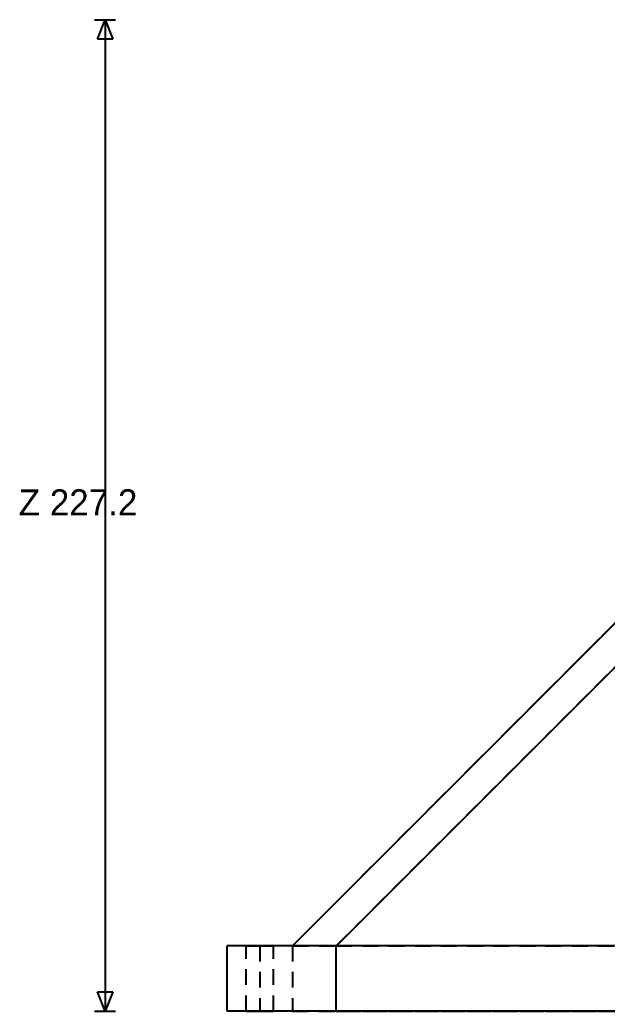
# Model space of a CAD drawing. Extents: x 6 to 588, y 6 to 414.
# Drawn here: x 215.2 to 282.6, y 135.4 to 249 of the extents above; entities that cross this region are included whole.
import ezdxf
from ezdxf.enums import TextEntityAlignment as Align

# ---------------------------------------------------------------- set-up
doc = ezdxf.new("R2010")
doc.units = 0
doc.linetypes.add('DASHED', pattern=[3, 1.8, -1.2])
for name, color, linetype in [('DIMS', 1, 'CONTINUOUS'), ('HIDDEN', 8, 'DASHED'), ('TEXT', 7, 'CONTINUOUS'), ('VISIBLE', 7, 'CONTINUOUS')]:
    doc.layers.add(name, color=color, linetype=linetype)

msp = doc.modelspace()

# ---------------------------------------------------------------- linework, layer by layer
at = {"layer": 'DIMS'}
for p, q in [((223.8, 248.9646), (226.2, 248.9646)), ((224.12, 246.7646), (225, 248.9646)), ((225, 248.9646), (225, 135.368)), ((225, 248.9646), (225.88, 246.7646)), ((225.88, 246.7646), (224.12, 246.7646)), ((225, 135.368), (224.12, 137.568)), ((224.12, 137.568), (225.88, 137.568)), ((225.88, 137.568), (225, 135.368)), ((223.8, 135.368), (226.2, 135.368))]:
    msp.add_line(p, q, dxfattribs=at)
at = {"layer": 'HIDDEN'}
for p, q in [((246.5, 142.868), (352.5354, 248.9646)), ((352.5343, 248.9636), (246.5, 142.868)), ((246.5, 142.868), (352.5343, 248.9636)), ((352.5358, 243.8746), (251.4999, 142.8387)), ((251.4999, 142.8387), (352.5358, 243.8746)), ((251.5291, 142.868), (352.6259, 243.9646)), ((239.266, 142.868), (239, 142.868)), ((239, 135.368), (239, 142.868)), ((239.5319, 142.868), (239.266, 142.868)), ((239.7979, 142.868), (239.5319, 142.868)), ((240.0638, 142.868), (239.7979, 142.868)), ((240.3298, 142.868), (240.0638, 142.868)), ((240.5957, 142.868), (240.3298, 142.868)), ((240.8617, 142.868), (240.5957, 142.868)), ((241.1277, 142.868), (240.8617, 142.868)), ((241.3936, 142.868), (241.1277, 142.868)), ((241.242, 142.868), (241.175, 142.868)), ((241.175, 142.868), (241.2085, 142.868)), ((241.242, 142.868), (241.175, 142.868)), ((241.175, 142.868), (241.2085, 142.868)), ((241.175, 135.368), (241.175, 142.868)), ((241.175, 135.368), (241.175, 142.868)), ((241.2085, 142.868), (241.242, 142.868)), ((241.2085, 142.868), (241.242, 142.868)), ((241.309, 142.868), (241.242, 142.868)), ((241.242, 142.868), (241.2755, 142.868)), ((241.309, 142.868), (241.242, 142.868)), ((241.242, 142.868), (241.2755, 142.868)), ((241.2755, 142.868), (241.309, 142.868)), ((241.2755, 142.868), (241.309, 142.868)), ((241.3761, 142.868), (241.309, 142.868)), ((241.309, 142.868), (241.3426, 142.868)), ((241.3761, 142.868), (241.309, 142.868)), ((241.309, 142.868), (241.3426, 142.868)), ((241.3426, 142.868), (241.3761, 142.868)), ((241.3426, 142.868), (241.3761, 142.868)), ((241.4431, 142.868), (241.3761, 142.868)), ((241.3761, 142.868), (241.4096, 142.868)), ((241.4431, 142.868), (241.3761, 142.868)), ((241.3761, 142.868), (241.4096, 142.868)), ((241.6596, 142.868), (241.3936, 142.868)), ((241.4096, 142.868), (241.4431, 142.868)), ((241.4096, 142.868), (241.4431, 142.868)), ((241.5101, 142.868), (241.4431, 142.868)), ((241.4431, 142.868), (241.4766, 142.868)), ((241.5101, 142.868), (241.4431, 142.868)), ((241.4431, 142.868), (241.4766, 142.868)), ((241.4766, 142.868), (241.5101, 142.868)), ((241.4766, 142.868), (241.5101, 142.868)), ((241.5771, 142.868), (241.5101, 142.868)), ((241.5101, 142.868), (241.5436, 142.868)), ((241.5771, 142.868), (241.5101, 142.868)), ((241.5101, 142.868), (241.5436, 142.868)), ((241.5436, 142.868), (241.5771, 142.868)), ((241.5436, 142.868), (241.5771, 142.868)), ((241.6441, 142.868), (241.5771, 142.868)), ((241.5771, 142.868), (241.6106, 142.868)), ((241.6441, 142.868), (241.5771, 142.868)), ((241.5771, 142.868), (241.6106, 142.868)), ((241.6106, 142.868), (241.6441, 142.868)), ((241.6106, 142.868), (241.6441, 142.868)), ((241.7112, 142.868), (241.6441, 142.868)), ((241.6441, 142.868), (241.6777, 142.868)), ((241.7112, 142.868), (241.6441, 142.868)), ((241.6441, 142.868), (241.6777, 142.868)), ((241.9255, 142.868), (241.6596, 142.868)), ((241.6777, 142.868), (241.7112, 142.868)), ((241.6777, 142.868), (241.7112, 142.868)), ((241.7782, 142.868), (241.7112, 142.868)), ((241.7112, 142.868), (241.7447, 142.868)), ((241.7782, 142.868), (241.7112, 142.868)), ((241.7112, 142.868), (241.7447, 142.868)), ((241.7447, 142.868), (241.7782, 142.868)), ((241.7447, 142.868), (241.7782, 142.868)), ((241.8452, 142.868), (241.7782, 142.868)), ((241.7782, 142.868), (241.8117, 142.868)), ((241.8452, 142.868), (241.7782, 142.868)), ((241.7782, 142.868), (241.8117, 142.868)), ((241.8117, 142.868), (241.8452, 142.868)), ((241.8117, 142.868), (241.8452, 142.868)), ((241.9122, 142.868), (241.8452, 142.868)), ((241.8452, 142.868), (241.8787, 142.868)), ((241.9122, 142.868), (241.8452, 142.868)), ((241.8452, 142.868), (241.8787, 142.868)), ((241.8787, 142.868), (241.9122, 142.868)), ((241.8787, 142.868), (241.9122, 142.868)), ((241.9793, 142.868), (241.9122, 142.868)), ((241.9122, 142.868), (241.9457, 142.868)), ((241.9793, 142.868), (241.9122, 142.868)), ((241.9122, 142.868), (241.9457, 142.868)), ((242.1915, 142.868), (241.9255, 142.868)), ((241.9457, 142.868), (241.9793, 142.868)), ((241.9457, 142.868), (241.9793, 142.868)), ((242.0463, 142.868), (241.9793, 142.868)), ((241.9793, 142.868), (242.0128, 142.868)), ((242.0463, 142.868), (241.9793, 142.868)), ((241.9793, 142.868), (242.0128, 142.868)), ((242.0128, 142.868), (242.0463, 142.868)), ((242.0128, 142.868), (242.0463, 142.868)), ((242.1133, 142.868), (242.0463, 142.868)), ((242.0463, 142.868), (242.0798, 142.868)), ((242.1133, 142.868), (242.0463, 142.868)), ((242.0463, 142.868), (242.0798, 142.868)), ((242.0798, 142.868), (242.1133, 142.868)), ((242.0798, 142.868), (242.1133, 142.868)), ((242.1803, 142.868), (242.1133, 142.868)), ((242.1133, 142.868), (242.1468, 142.868)), ((242.1803, 142.868), (242.1133, 142.868)), ((242.1133, 142.868), (242.1468, 142.868)), ((242.1468, 142.868), (242.1803, 142.868)), ((242.1468, 142.868), (242.1803, 142.868)), ((242.2473, 142.868), (242.1803, 142.868)), ((242.1803, 142.868), (242.2138, 142.868)), ((242.2473, 142.868), (242.1803, 142.868)), ((242.1803, 142.868), (242.2138, 142.868)), ((242.4574, 142.868), (242.1915, 142.868)), ((242.2138, 142.868), (242.2473, 142.868)), ((242.2138, 142.868), (242.2473, 142.868)), ((242.3144, 142.868), (242.2473, 142.868)), ((242.2473, 142.868), (242.2809, 142.868)), ((242.3144, 142.868), (242.2473, 142.868)), ((242.2473, 142.868), (242.2809, 142.868)), ((242.2809, 142.868), (242.3144, 142.868)), ((242.2809, 142.868), (242.3144, 142.868)), ((242.3814, 142.868), (242.3144, 142.868)), ((242.3144, 142.868), (242.3479, 142.868)), ((242.3814, 142.868), (242.3144, 142.868)), ((242.3144, 142.868), (242.3479, 142.868)), ((242.3479, 142.868), (242.3814, 142.868)), ((242.3479, 142.868), (242.3814, 142.868)), ((242.4484, 142.868), (242.3814, 142.868)), ((242.3814, 142.868), (242.4149, 142.868)), ((242.4484, 142.868), (242.3814, 142.868)), ((242.3814, 142.868), (242.4149, 142.868)), ((242.4149, 142.868), (242.4484, 142.868)), ((242.4149, 142.868), (242.4484, 142.868)), ((242.5154, 142.868), (242.4484, 142.868)), ((242.4484, 142.868), (242.4819, 142.868)), ((242.5154, 142.868), (242.4484, 142.868)), ((242.4484, 142.868), (242.4819, 142.868)), ((242.7234, 142.868), (242.4574, 142.868)), ((242.4819, 142.868), (242.5154, 142.868)), ((242.4819, 142.868), (242.5154, 142.868)), ((242.5824, 142.868), (242.5154, 142.868)), ((242.5154, 142.868), (242.5489, 142.868)), ((242.5824, 142.868), (242.5154, 142.868)), ((242.5154, 142.868), (242.5489, 142.868)), ((242.5489, 142.868), (242.5824, 142.868)), ((242.5489, 142.868), (242.5824, 142.868)), ((242.6495, 142.868), (242.5824, 142.868)), ((242.5824, 142.868), (242.616, 142.868)), ((242.6495, 142.868), (242.5824, 142.868)), ((242.5824, 142.868), (242.616, 142.868)), ((242.616, 142.868), (242.6495, 142.868)), ((242.616, 142.868), (242.6495, 142.868)), ((242.7165, 142.868), (242.6495, 142.868)), ((242.6495, 142.868), (242.683, 142.868)), ((242.7165, 142.868), (242.6495, 142.868)), ((242.6495, 142.868), (242.683, 142.868)), ((242.683, 142.868), (242.7165, 142.868)), ((242.683, 142.868), (242.7165, 142.868)), ((242.7835, 142.868), (242.7165, 142.868)), ((242.7165, 142.868), (242.75, 142.868)), ((242.7835, 142.868), (242.7165, 142.868)), ((242.7165, 142.868), (242.75, 142.868)), ((242.9894, 142.868), (242.7234, 142.868)), ((242.75, 142.868), (242.7835, 142.868)), ((242.75, 142.868), (242.7835, 142.868)), ((242.75, 142.868), (242.75, 135.368)), ((242.75, 142.868), (242.75, 135.368)), ((242.7835, 142.868), (242.817, 142.868)), ((242.8505, 142.868), (242.7835, 142.868)), ((242.7835, 142.868), (242.817, 142.868)), ((242.8505, 142.868), (242.7835, 142.868)), ((242.817, 142.868), (242.8505, 142.868)), ((242.817, 142.868), (242.8505, 142.868)), ((242.8505, 142.868), (242.884, 142.868)), ((242.9176, 142.868), (242.8505, 142.868)), ((242.8505, 142.868), (242.884, 142.868)), ((242.9176, 142.868), (242.8505, 142.868)), ((242.884, 142.868), (242.9176, 142.868)), ((242.884, 142.868), (242.9176, 142.868)), ((242.9176, 142.868), (242.9511, 142.868)), ((242.9846, 142.868), (242.9176, 142.868)), ((242.9176, 142.868), (242.9511, 142.868)), ((242.9846, 142.868), (242.9176, 142.868)), ((242.9511, 142.868), (242.9846, 142.868)), ((242.9511, 142.868), (242.9846, 142.868)), ((242.9846, 142.868), (243.0181, 142.868)), ((243.0516, 142.868), (242.9846, 142.868)), ((242.9846, 142.868), (243.0181, 142.868)), ((243.0516, 142.868), (242.9846, 142.868)), ((243.2553, 142.868), (242.9894, 142.868)), ((243.0181, 142.868), (243.0516, 142.868)), ((243.0181, 142.868), (243.0516, 142.868)), ((243.0516, 142.868), (243.0851, 142.868)), ((243.1186, 142.868), (243.0516, 142.868)), ((243.0516, 142.868), (243.0851, 142.868)), ((243.1186, 142.868), (243.0516, 142.868)), ((243.0851, 142.868), (243.1186, 142.868)), ((243.0851, 142.868), (243.1186, 142.868)), ((243.1186, 142.868), (243.1521, 142.868)), ((243.1856, 142.868), (243.1186, 142.868)), ((243.1186, 142.868), (243.1521, 142.868)), ((243.1856, 142.868), (243.1186, 142.868)), ((243.1521, 142.868), (243.1856, 142.868)), ((243.1521, 142.868), (243.1856, 142.868)), ((243.1856, 142.868), (243.2191, 142.868)), ((243.2527, 142.868), (243.1856, 142.868)), ((243.1856, 142.868), (243.2191, 142.868)), ((243.2527, 142.868), (243.1856, 142.868)), ((243.2191, 142.868), (243.2527, 142.868)), ((243.2191, 142.868), (243.2527, 142.868)), ((243.2527, 142.868), (243.2862, 142.868)), ((243.3197, 142.868), (243.2527, 142.868)), ((243.2527, 142.868), (243.2862, 142.868)), ((243.3197, 142.868), (243.2527, 142.868)), ((243.5213, 142.868), (243.2553, 142.868)), ((243.2862, 142.868), (243.3197, 142.868)), ((243.2862, 142.868), (243.3197, 142.868)), ((243.3197, 142.868), (243.3532, 142.868)), ((243.3867, 142.868), (243.3197, 142.868)), ((243.3197, 142.868), (243.3532, 142.868)), ((243.3867, 142.868), (243.3197, 142.868)), ((243.3532, 142.868), (243.3867, 142.868)), ((243.3532, 142.868), (243.3867, 142.868)), ((243.3867, 142.868), (243.4202, 142.868)), ((243.4537, 142.868), (243.3867, 142.868)), ((243.3867, 142.868), (243.4202, 142.868)), ((243.4537, 142.868), (243.3867, 142.868)), ((243.4202, 142.868), (243.4537, 142.868)), ((243.4202, 142.868), (243.4537, 142.868)), ((243.4537, 142.868), (243.4872, 142.868)), ((243.5207, 142.868), (243.4537, 142.868)), ((243.4537, 142.868), (243.4872, 142.868)), ((243.5207, 142.868), (243.4537, 142.868)), ((243.4872, 142.868), (243.5207, 142.868)), ((243.4872, 142.868), (243.5207, 142.868)), ((243.5207, 142.868), (243.5543, 142.868)), ((243.5878, 142.868), (243.5207, 142.868)), ((243.5207, 142.868), (243.5543, 142.868)), ((243.5878, 142.868), (243.5207, 142.868)), ((243.7872, 142.868), (243.5213, 142.868)), ((243.5543, 142.868), (243.5878, 142.868)), ((243.5543, 142.868), (243.5878, 142.868)), ((243.5878, 142.868), (243.6213, 142.868)), ((243.6548, 142.868), (243.5878, 142.868)), ((243.5878, 142.868), (243.6213, 142.868)), ((243.6548, 142.868), (243.5878, 142.868)), ((243.6213, 142.868), (243.6548, 142.868)), ((243.6213, 142.868), (243.6548, 142.868)), ((243.6548, 142.868), (243.6883, 142.868)), ((243.7218, 142.868), (243.6548, 142.868)), ((243.6548, 142.868), (243.6883, 142.868)), ((243.7218, 142.868), (243.6548, 142.868)), ((243.6883, 142.868), (243.7218, 142.868)), ((243.6883, 142.868), (243.7218, 142.868)), ((243.7218, 142.868), (243.7553, 142.868)), ((243.7888, 142.868), (243.7218, 142.868)), ((243.7218, 142.868), (243.7553, 142.868)), ((243.7888, 142.868), (243.7218, 142.868)), ((243.7553, 142.868), (243.7888, 142.868)), ((243.7553, 142.868), (243.7888, 142.868)), ((244.0532, 142.868), (243.7872, 142.868)), ((243.7888, 142.868), (243.8223, 142.868)), ((243.8559, 142.868), (243.7888, 142.868)), ((243.7888, 142.868), (243.8223, 142.868)), ((243.8559, 142.868), (243.7888, 142.868)), ((243.8223, 142.868), (243.8559, 142.868)), ((243.8223, 142.868), (243.8559, 142.868)), ((243.8559, 142.868), (243.8894, 142.868)), ((243.9229, 142.868), (243.8559, 142.868)), ((243.8559, 142.868), (243.8894, 142.868)), ((243.9229, 142.868), (243.8559, 142.868)), ((243.8894, 142.868), (243.9229, 142.868)), ((243.8894, 142.868), (243.9229, 142.868)), ((243.9229, 142.868), (243.9564, 142.868)), ((243.9899, 142.868), (243.9229, 142.868)), ((243.9229, 142.868), (243.9564, 142.868)), ((243.9899, 142.868), (243.9229, 142.868)), ((243.9564, 142.868), (243.9899, 142.868)), ((243.9564, 142.868), (243.9899, 142.868)), ((243.9899, 142.868), (244.0234, 142.868)), ((244.0569, 142.868), (243.9899, 142.868)), ((243.9899, 142.868), (244.0234, 142.868)), ((244.0569, 142.868), (243.9899, 142.868)), ((244.0234, 142.868), (244.0569, 142.868)), ((244.0234, 142.868), (244.0569, 142.868)), ((244.3191, 142.868), (244.0532, 142.868)), ((244.0569, 142.868), (244.0904, 142.868)), ((244.1239, 142.868), (244.0569, 142.868)), ((244.0569, 142.868), (244.0904, 142.868)), ((244.1239, 142.868), (244.0569, 142.868)), ((244.0904, 142.868), (244.1239, 142.868)), ((244.0904, 142.868), (244.1239, 142.868)), ((244.1239, 142.868), (244.1574, 142.868)), ((244.191, 142.868), (244.1239, 142.868)), ((244.1239, 142.868), (244.1574, 142.868)), ((244.191, 142.868), (244.1239, 142.868)), ((244.1574, 142.868), (244.191, 142.868)), ((244.1574, 142.868), (244.191, 142.868)), ((244.191, 142.868), (244.2245, 142.868)), ((244.258, 142.868), (244.191, 142.868)), ((244.191, 142.868), (244.2245, 142.868)), ((244.258, 142.868), (244.191, 142.868)), ((244.2245, 142.868), (244.258, 142.868)), ((244.2245, 142.868), (244.258, 142.868)), ((244.258, 142.868), (244.2915, 142.868)), ((244.325, 142.868), (244.258, 142.868)), ((244.258, 142.868), (244.2915, 142.868)), ((244.325, 142.868), (244.258, 142.868)), ((244.2915, 142.868), (244.325, 142.868)), ((244.2915, 142.868), (244.325, 142.868)), ((244.5851, 142.868), (244.3191, 142.868)), ((244.325, 135.368), (244.325, 142.868)), ((244.325, 135.368), (244.325, 142.868)), ((244.8511, 142.868), (244.5851, 142.868)), ((245.117, 142.868), (244.8511, 142.868)), ((245.383, 142.868), (245.117, 142.868)), ((245.6489, 142.868), (245.383, 142.868)), ((245.9149, 142.868), (245.6489, 142.868)), ((246.1809, 142.868), (245.9149, 142.868)), ((246.4468, 142.868), (246.1809, 142.868)), ((246.7128, 142.868), (246.4468, 142.868)), ((251.5291, 142.868), (246.5, 142.868)), ((246.5, 142.868), (251.5291, 142.868)), ((246.5, 142.868), (246.5, 135.368)), ((246.5, 142.868), (246.5, 135.368)), ((246.9787, 142.868), (246.7128, 142.868)), ((247.2447, 142.868), (246.9787, 142.868)), ((247.5106, 142.868), (247.2447, 142.868)), ((247.7766, 142.868), (247.5106, 142.868)), ((248.0426, 142.868), (247.7766, 142.868)), ((248.3085, 142.868), (248.0426, 142.868)), ((248.5745, 142.868), (248.3085, 142.868)), ((248.8404, 142.868), (248.5745, 142.868)), ((249.1064, 142.868), (248.8404, 142.868)), ((249.3723, 142.868), (249.1064, 142.868)), ((249.6383, 142.868), (249.3723, 142.868)), ((249.9043, 142.868), (249.6383, 142.868)), ((250.1702, 142.868), (249.9043, 142.868)), ((250.4362, 142.868), (250.1702, 142.868)), ((250.7021, 142.868), (250.4362, 142.868)), ((250.9681, 142.868), (250.7021, 142.868)), ((251.234, 142.868), (250.9681, 142.868)), ((251.5, 142.868), (251.234, 142.868)), ((352.6259, 142.868), (251.4999, 142.8387)), ((251.4999, 142.8387), (251.5291, 142.868)), ((251.4999, 142.8387), (251.5291, 142.868)), ((352.6259, 142.868), (251.4999, 142.8387)), ((352.565, 142.868), (251.4999, 142.8387)), ((251.4999, 142.8387), (352.565, 142.868)), ((251.5, 142.868), (352.5354, 142.868)), ((251.5, 135.368), (251.5, 142.868)), ((352.6259, 142.868), (251.5291, 142.868)), ((251.5291, 142.868), (352.6259, 142.868)), ((239.266, 135.368), (239, 135.368)), ((239.5319, 135.368), (239.266, 135.368)), ((239.7979, 135.368), (239.5319, 135.368)), ((240.0638, 135.368), (239.7979, 135.368)), ((240.3298, 135.368), (240.0638, 135.368)), ((240.5957, 135.368), (240.3298, 135.368)), ((240.8617, 135.368), (240.5957, 135.368)), ((241.1277, 135.368), (240.8617, 135.368)), ((241.3936, 135.368), (241.1277, 135.368)), ((241.242, 135.368), (241.175, 135.368)), ((241.175, 135.368), (241.2085, 135.368)), ((241.242, 135.368), (241.175, 135.368)), ((241.175, 135.368), (241.2085, 135.368)), ((241.2085, 135.368), (241.242, 135.368)), ((241.2085, 135.368), (241.242, 135.368)), ((241.309, 135.368), (241.242, 135.368)), ((241.242, 135.368), (241.2755, 135.368)), ((241.309, 135.368), (241.242, 135.368)), ((241.242, 135.368), (241.2755, 135.368)), ((241.2755, 135.368), (241.309, 135.368)), ((241.2755, 135.368), (241.309, 135.368)), ((241.3761, 135.368), (241.309, 135.368)), ((241.309, 135.368), (241.3426, 135.368)), ((241.3761, 135.368), (241.309, 135.368)), ((241.309, 135.368), (241.3426, 135.368)), ((241.3426, 135.368), (241.3761, 135.368)), ((241.3426, 135.368), (241.3761, 135.368)), ((241.4431, 135.368), (241.3761, 135.368)), ((241.3761, 135.368), (241.4096, 135.368)), ((241.4431, 135.368), (241.3761, 135.368)), ((241.3761, 135.368), (241.4096, 135.368)), ((241.6596, 135.368), (241.3936, 135.368)), ((241.4096, 135.368), (241.4431, 135.368)), ((241.4096, 135.368), (241.4431, 135.368)), ((241.5101, 135.368), (241.4431, 135.368)), ((241.4431, 135.368), (241.4766, 135.368)), ((241.5101, 135.368), (241.4431, 135.368)), ((241.4431, 135.368), (241.4766, 135.368)), ((241.4766, 135.368), (241.5101, 135.368)), ((241.4766, 135.368), (241.5101, 135.368)), ((241.5771, 135.368), (241.5101, 135.368)), ((241.5101, 135.368), (241.5436, 135.368)), ((241.5771, 135.368), (241.5101, 135.368)), ((241.5101, 135.368), (241.5436, 135.368)), ((241.5436, 135.368), (241.5771, 135.368)), ((241.5436, 135.368), (241.5771, 135.368)), ((241.6441, 135.368), (241.5771, 135.368)), ((241.5771, 135.368), (241.6106, 135.368)), ((241.6441, 135.368), (241.5771, 135.368)), ((241.5771, 135.368), (241.6106, 135.368)), ((241.6106, 135.368), (241.6441, 135.368)), ((241.6106, 135.368), (241.6441, 135.368)), ((241.7112, 135.368), (241.6441, 135.368)), ((241.6441, 135.368), (241.6777, 135.368)), ((241.7112, 135.368), (241.6441, 135.368)), ((241.6441, 135.368), (241.6777, 135.368)), ((241.9255, 135.368), (241.6596, 135.368)), ((241.6777, 135.368), (241.7112, 135.368)), ((241.6777, 135.368), (241.7112, 135.368)), ((241.7782, 135.368), (241.7112, 135.368)), ((241.7112, 135.368), (241.7447, 135.368)), ((241.7782, 135.368), (241.7112, 135.368)), ((241.7112, 135.368), (241.7447, 135.368)), ((241.7447, 135.368), (241.7782, 135.368)), ((241.7447, 135.368), (241.7782, 135.368)), ((241.8452, 135.368), (241.7782, 135.368)), ((241.7782, 135.368), (241.8117, 135.368)), ((241.8452, 135.368), (241.7782, 135.368)), ((241.7782, 135.368), (241.8117, 135.368)), ((241.8117, 135.368), (241.8452, 135.368)), ((241.8117, 135.368), (241.8452, 135.368)), ((241.9122, 135.368), (241.8452, 135.368)), ((241.8452, 135.368), (241.8787, 135.368)), ((241.9122, 135.368), (241.8452, 135.368)), ((241.8452, 135.368), (241.8787, 135.368)), ((241.8787, 135.368), (241.9122, 135.368)), ((241.8787, 135.368), (241.9122, 135.368)), ((241.9793, 135.368), (241.9122, 135.368)), ((241.9122, 135.368), (241.9457, 135.368)), ((241.9793, 135.368), (241.9122, 135.368)), ((241.9122, 135.368), (241.9457, 135.368)), ((242.1915, 135.368), (241.9255, 135.368)), ((241.9457, 135.368), (241.9793, 135.368)), ((241.9457, 135.368), (241.9793, 135.368)), ((242.0463, 135.368), (241.9793, 135.368)), ((241.9793, 135.368), (242.0128, 135.368)), ((242.0463, 135.368), (241.9793, 135.368)), ((241.9793, 135.368), (242.0128, 135.368)), ((242.0128, 135.368), (242.0463, 135.368)), ((242.0128, 135.368), (242.0463, 135.368)), ((242.1133, 135.368), (242.0463, 135.368)), ((242.0463, 135.368), (242.0798, 135.368)), ((242.1133, 135.368), (242.0463, 135.368)), ((242.0463, 135.368), (242.0798, 135.368)), ((242.0798, 135.368), (242.1133, 135.368)), ((242.0798, 135.368), (242.1133, 135.368)), ((242.1803, 135.368), (242.1133, 135.368)), ((242.1133, 135.368), (242.1468, 135.368)), ((242.1803, 135.368), (242.1133, 135.368)), ((242.1133, 135.368), (242.1468, 135.368)), ((242.1468, 135.368), (242.1803, 135.368)), ((242.1468, 135.368), (242.1803, 135.368)), ((242.2473, 135.368), (242.1803, 135.368)), ((242.1803, 135.368), (242.2138, 135.368)), ((242.2473, 135.368), (242.1803, 135.368)), ((242.1803, 135.368), (242.2138, 135.368)), ((242.4574, 135.368), (242.1915, 135.368)), ((242.2138, 135.368), (242.2473, 135.368)), ((242.2138, 135.368), (242.2473, 135.368)), ((242.3144, 135.368), (242.2473, 135.368)), ((242.2473, 135.368), (242.2809, 135.368)), ((242.3144, 135.368), (242.2473, 135.368)), ((242.2473, 135.368), (242.2809, 135.368)), ((242.2809, 135.368), (242.3144, 135.368)), ((242.2809, 135.368), (242.3144, 135.368)), ((242.3814, 135.368), (242.3144, 135.368)), ((242.3144, 135.368), (242.3479, 135.368)), ((242.3814, 135.368), (242.3144, 135.368)), ((242.3144, 135.368), (242.3479, 135.368)), ((242.3479, 135.368), (242.3814, 135.368)), ((242.3479, 135.368), (242.3814, 135.368)), ((242.4484, 135.368), (242.3814, 135.368)), ((242.3814, 135.368), (242.4149, 135.368)), ((242.4484, 135.368), (242.3814, 135.368)), ((242.3814, 135.368), (242.4149, 135.368)), ((242.4149, 135.368), (242.4484, 135.368)), ((242.4149, 135.368), (242.4484, 135.368)), ((242.5154, 135.368), (242.4484, 135.368)), ((242.4484, 135.368), (242.4819, 135.368)), ((242.5154, 135.368), (242.4484, 135.368)), ((242.4484, 135.368), (242.4819, 135.368)), ((242.7234, 135.368), (242.4574, 135.368)), ((242.4819, 135.368), (242.5154, 135.368)), ((242.4819, 135.368), (242.5154, 135.368)), ((242.5824, 135.368), (242.5154, 135.368)), ((242.5154, 135.368), (242.5489, 135.368)), ((242.5824, 135.368), (242.5154, 135.368)), ((242.5154, 135.368), (242.5489, 135.368)), ((242.5489, 135.368), (242.5824, 135.368)), ((242.5489, 135.368), (242.5824, 135.368)), ((242.6495, 135.368), (242.5824, 135.368)), ((242.5824, 135.368), (242.616, 135.368)), ((242.6495, 135.368), (242.5824, 135.368)), ((242.5824, 135.368), (242.616, 135.368)), ((242.616, 135.368), (242.6495, 135.368)), ((242.616, 135.368), (242.6495, 135.368)), ((242.7165, 135.368), (242.6495, 135.368)), ((242.6495, 135.368), (242.683, 135.368)), ((242.7165, 135.368), (242.6495, 135.368)), ((242.6495, 135.368), (242.683, 135.368)), ((242.683, 135.368), (242.7165, 135.368)), ((242.683, 135.368), (242.7165, 135.368)), ((242.7835, 135.368), (242.7165, 135.368)), ((242.7165, 135.368), (242.75, 135.368)), ((242.7835, 135.368), (242.7165, 135.368)), ((242.7165, 135.368), (242.75, 135.368)), ((242.9894, 135.368), (242.7234, 135.368)), ((242.75, 135.368), (242.7835, 135.368)), ((242.75, 135.368), (242.7835, 135.368)), ((242.7835, 135.368), (242.817, 135.368)), ((242.8505, 135.368), (242.7835, 135.368)), ((242.7835, 135.368), (242.817, 135.368)), ((242.8505, 135.368), (242.7835, 135.368)), ((242.817, 135.368), (242.8505, 135.368)), ((242.817, 135.368), (242.8505, 135.368)), ((242.8505, 135.368), (242.884, 135.368)), ((242.9176, 135.368), (242.8505, 135.368)), ((242.8505, 135.368), (242.884, 135.368)), ((242.9176, 135.368), (242.8505, 135.368)), ((242.884, 135.368), (242.9176, 135.368)), ((242.884, 135.368), (242.9176, 135.368)), ((242.9176, 135.368), (242.9511, 135.368)), ((242.9846, 135.368), (242.9176, 135.368)), ((242.9176, 135.368), (242.9511, 135.368)), ((242.9846, 135.368), (242.9176, 135.368)), ((242.9511, 135.368), (242.9846, 135.368)), ((242.9511, 135.368), (242.9846, 135.368)), ((242.9846, 135.368), (243.0181, 135.368)), ((243.0516, 135.368), (242.9846, 135.368)), ((242.9846, 135.368), (243.0181, 135.368)), ((243.0516, 135.368), (242.9846, 135.368)), ((243.2553, 135.368), (242.9894, 135.368)), ((243.0181, 135.368), (243.0516, 135.368)), ((243.0181, 135.368), (243.0516, 135.368)), ((243.0516, 135.368), (243.0851, 135.368)), ((243.1186, 135.368), (243.0516, 135.368)), ((243.0516, 135.368), (243.0851, 135.368)), ((243.1186, 135.368), (243.0516, 135.368)), ((243.0851, 135.368), (243.1186, 135.368)), ((243.0851, 135.368), (243.1186, 135.368)), ((243.1186, 135.368), (243.1521, 135.368)), ((243.1856, 135.368), (243.1186, 135.368)), ((243.1186, 135.368), (243.1521, 135.368)), ((243.1856, 135.368), (243.1186, 135.368)), ((243.1521, 135.368), (243.1856, 135.368)), ((243.1521, 135.368), (243.1856, 135.368)), ((243.1856, 135.368), (243.2191, 135.368)), ((243.2527, 135.368), (243.1856, 135.368)), ((243.1856, 135.368), (243.2191, 135.368)), ((243.2527, 135.368), (243.1856, 135.368)), ((243.2191, 135.368), (243.2527, 135.368)), ((243.2191, 135.368), (243.2527, 135.368)), ((243.2527, 135.368), (243.2862, 135.368)), ((243.3197, 135.368), (243.2527, 135.368)), ((243.2527, 135.368), (243.2862, 135.368)), ((243.3197, 135.368), (243.2527, 135.368)), ((243.5213, 135.368), (243.2553, 135.368)), ((243.2862, 135.368), (243.3197, 135.368)), ((243.2862, 135.368), (243.3197, 135.368)), ((243.3197, 135.368), (243.3532, 135.368)), ((243.3867, 135.368), (243.3197, 135.368)), ((243.3197, 135.368), (243.3532, 135.368)), ((243.3867, 135.368), (243.3197, 135.368)), ((243.3532, 135.368), (243.3867, 135.368)), ((243.3532, 135.368), (243.3867, 135.368)), ((243.3867, 135.368), (243.4202, 135.368)), ((243.4537, 135.368), (243.3867, 135.368)), ((243.3867, 135.368), (243.4202, 135.368)), ((243.4537, 135.368), (243.3867, 135.368)), ((243.4202, 135.368), (243.4537, 135.368)), ((243.4202, 135.368), (243.4537, 135.368)), ((243.4537, 135.368), (243.4872, 135.368)), ((243.5207, 135.368), (243.4537, 135.368)), ((243.4537, 135.368), (243.4872, 135.368)), ((243.5207, 135.368), (243.4537, 135.368)), ((243.4872, 135.368), (243.5207, 135.368)), ((243.4872, 135.368), (243.5207, 135.368)), ((243.5207, 135.368), (243.5543, 135.368)), ((243.5878, 135.368), (243.5207, 135.368)), ((243.5207, 135.368), (243.5543, 135.368)), ((243.5878, 135.368), (243.5207, 135.368)), ((243.7872, 135.368), (243.5213, 135.368)), ((243.5543, 135.368), (243.5878, 135.368)), ((243.5543, 135.368), (243.5878, 135.368)), ((243.5878, 135.368), (243.6213, 135.368)), ((243.6548, 135.368), (243.5878, 135.368)), ((243.5878, 135.368), (243.6213, 135.368)), ((243.6548, 135.368), (243.5878, 135.368)), ((243.6213, 135.368), (243.6548, 135.368)), ((243.6213, 135.368), (243.6548, 135.368)), ((243.6548, 135.368), (243.6883, 135.368)), ((243.7218, 135.368), (243.6548, 135.368)), ((243.6548, 135.368), (243.6883, 135.368)), ((243.7218, 135.368), (243.6548, 135.368)), ((243.6883, 135.368), (243.7218, 135.368)), ((243.6883, 135.368), (243.7218, 135.368)), ((243.7218, 135.368), (243.7553, 135.368)), ((243.7888, 135.368), (243.7218, 135.368)), ((243.7218, 135.368), (243.7553, 135.368)), ((243.7888, 135.368), (243.7218, 135.368)), ((243.7553, 135.368), (243.7888, 135.368)), ((243.7553, 135.368), (243.7888, 135.368)), ((244.0532, 135.368), (243.7872, 135.368)), ((243.7888, 135.368), (243.8223, 135.368)), ((243.8559, 135.368), (243.7888, 135.368)), ((243.7888, 135.368), (243.8223, 135.368)), ((243.8559, 135.368), (243.7888, 135.368)), ((243.8223, 135.368), (243.8559, 135.368)), ((243.8223, 135.368), (243.8559, 135.368)), ((243.8559, 135.368), (243.8894, 135.368)), ((243.9229, 135.368), (243.8559, 135.368)), ((243.8559, 135.368), (243.8894, 135.368)), ((243.9229, 135.368), (243.8559, 135.368)), ((243.8894, 135.368), (243.9229, 135.368)), ((243.8894, 135.368), (243.9229, 135.368)), ((243.9229, 135.368), (243.9564, 135.368)), ((243.9899, 135.368), (243.9229, 135.368)), ((243.9229, 135.368), (243.9564, 135.368)), ((243.9899, 135.368), (243.9229, 135.368)), ((243.9564, 135.368), (243.9899, 135.368)), ((243.9564, 135.368), (243.9899, 135.368)), ((243.9899, 135.368), (244.0234, 135.368)), ((244.0569, 135.368), (243.9899, 135.368)), ((243.9899, 135.368), (244.0234, 135.368)), ((244.0569, 135.368), (243.9899, 135.368)), ((244.0234, 135.368), (244.0569, 135.368)), ((244.0234, 135.368), (244.0569, 135.368)), ((244.3191, 135.368), (244.0532, 135.368)), ((244.0569, 135.368), (244.0904, 135.368)), ((244.1239, 135.368), (244.0569, 135.368)), ((244.0569, 135.368), (244.0904, 135.368)), ((244.1239, 135.368), (244.0569, 135.368)), ((244.0904, 135.368), (244.1239, 135.368)), ((244.0904, 135.368), (244.1239, 135.368)), ((244.1239, 135.368), (244.1574, 135.368)), ((244.191, 135.368), (244.1239, 135.368)), ((244.1239, 135.368), (244.1574, 135.368)), ((244.191, 135.368), (244.1239, 135.368)), ((244.1574, 135.368), (244.191, 135.368)), ((244.1574, 135.368), (244.191, 135.368)), ((244.191, 135.368), (244.2245, 135.368)), ((244.258, 135.368), (244.191, 135.368)), ((244.191, 135.368), (244.2245, 135.368)), ((244.258, 135.368), (244.191, 135.368)), ((244.2245, 135.368), (244.258, 135.368)), ((244.2245, 135.368), (244.258, 135.368)), ((244.258, 135.368), (244.2915, 135.368)), ((244.325, 135.368), (244.258, 135.368)), ((244.258, 135.368), (244.2915, 135.368)), ((244.325, 135.368), (244.258, 135.368)), ((244.2915, 135.368), (244.325, 135.368)), ((244.2915, 135.368), (244.325, 135.368)), ((244.5851, 135.368), (244.3191, 135.368)), ((244.8511, 135.368), (244.5851, 135.368)), ((245.117, 135.368), (244.8511, 135.368)), ((245.383, 135.368), (245.117, 135.368)), ((245.6489, 135.368), (245.383, 135.368)), ((245.9149, 135.368), (245.6489, 135.368)), ((246.1809, 135.368), (245.9149, 135.368)), ((246.4468, 135.368), (246.1809, 135.368)), ((246.7128, 135.368), (246.4468, 135.368)), ((246.5, 135.368), (352.5672, 135.368)), ((246.5, 135.368), (352.5672, 135.368)), ((246.9787, 135.368), (246.7128, 135.368)), ((247.2447, 135.368), (246.9787, 135.368)), ((247.5106, 135.368), (247.2447, 135.368)), ((247.7766, 135.368), (247.5106, 135.368)), ((248.0426, 135.368), (247.7766, 135.368)), ((248.3085, 135.368), (248.0426, 135.368)), ((248.5745, 135.368), (248.3085, 135.368)), ((248.8404, 135.368), (248.5745, 135.368)), ((249.1064, 135.368), (248.8404, 135.368)), ((249.3723, 135.368), (249.1064, 135.368)), ((249.6383, 135.368), (249.3723, 135.368)), ((249.9043, 135.368), (249.6383, 135.368)), ((250.1702, 135.368), (249.9043, 135.368)), ((250.4362, 135.368), (250.1702, 135.368)), ((250.7021, 135.368), (250.4362, 135.368)), ((250.9681, 135.368), (250.7021, 135.368)), ((251.234, 135.368), (250.9681, 135.368)), ((251.5, 135.368), (251.234, 135.368)), ((251.5, 135.368), (352.5354, 135.368))]:
    msp.add_line(p, q, dxfattribs=at)
at = {"layer": 'VISIBLE'}
for p, q in [((246.5, 142.868), (352.5354, 248.9646)), ((251.5291, 142.868), (352.6259, 243.9646)), ((239.266, 142.868), (239, 142.868)), ((239, 135.368), (239, 142.868)), ((239.5319, 142.868), (239.266, 142.868)), ((239.7979, 142.868), (239.5319, 142.868)), ((240.0638, 142.868), (239.7979, 142.868)), ((240.3298, 142.868), (240.0638, 142.868)), ((240.5957, 142.868), (240.3298, 142.868)), ((240.8617, 142.868), (240.5957, 142.868)), ((241.1277, 142.868), (240.8617, 142.868)), ((241.3936, 142.868), (241.1277, 142.868)), ((241.6596, 142.868), (241.3936, 142.868)), ((241.9255, 142.868), (241.6596, 142.868)), ((242.1915, 142.868), (241.9255, 142.868)), ((242.4574, 142.868), (242.1915, 142.868)), ((242.7234, 142.868), (242.4574, 142.868)), ((242.9894, 142.868), (242.7234, 142.868)), ((243.2553, 142.868), (242.9894, 142.868)), ((243.5213, 142.868), (243.2553, 142.868)), ((243.7872, 142.868), (243.5213, 142.868)), ((244.0532, 142.868), (243.7872, 142.868)), ((244.3191, 142.868), (244.0532, 142.868)), ((244.5851, 142.868), (244.3191, 142.868)), ((244.8511, 142.868), (244.5851, 142.868)), ((245.117, 142.868), (244.8511, 142.868)), ((245.383, 142.868), (245.117, 142.868)), ((245.6489, 142.868), (245.383, 142.868)), ((245.9149, 142.868), (245.6489, 142.868)), ((246.1809, 142.868), (245.9149, 142.868)), ((246.4468, 142.868), (246.1809, 142.868)), ((246.7128, 142.868), (246.4468, 142.868)), ((246.9787, 142.868), (246.7128, 142.868)), ((247.2447, 142.868), (246.9787, 142.868)), ((247.5106, 142.868), (247.2447, 142.868)), ((247.7766, 142.868), (247.5106, 142.868)), ((248.0426, 142.868), (247.7766, 142.868)), ((248.3085, 142.868), (248.0426, 142.868)), ((248.5745, 142.868), (248.3085, 142.868)), ((248.8404, 142.868), (248.5745, 142.868)), ((249.1064, 142.868), (248.8404, 142.868)), ((249.3723, 142.868), (249.1064, 142.868)), ((249.6383, 142.868), (249.3723, 142.868)), ((249.9043, 142.868), (249.6383, 142.868)), ((250.1702, 142.868), (249.9043, 142.868)), ((250.4362, 142.868), (250.1702, 142.868)), ((250.7021, 142.868), (250.4362, 142.868)), ((250.9681, 142.868), (250.7021, 142.868)), ((251.234, 142.868), (250.9681, 142.868)), ((251.5, 142.868), (251.234, 142.868)), ((352.5354, 142.868), (251.5, 142.868)), ((251.5, 135.368), (251.5, 142.868)), ((239.266, 135.368), (239, 135.368)), ((239.5319, 135.368), (239.266, 135.368)), ((239.7979, 135.368), (239.5319, 135.368)), ((240.0638, 135.368), (239.7979, 135.368)), ((240.3298, 135.368), (240.0638, 135.368)), ((240.5957, 135.368), (240.3298, 135.368)), ((240.8617, 135.368), (240.5957, 135.368)), ((241.1277, 135.368), (240.8617, 135.368)), ((241.3936, 135.368), (241.1277, 135.368)), ((241.6596, 135.368), (241.3936, 135.368)), ((241.9255, 135.368), (241.6596, 135.368)), ((242.1915, 135.368), (241.9255, 135.368)), ((242.4574, 135.368), (242.1915, 135.368)), ((242.7234, 135.368), (242.4574, 135.368)), ((242.9894, 135.368), (242.7234, 135.368)), ((243.2553, 135.368), (242.9894, 135.368)), ((243.5213, 135.368), (243.2553, 135.368)), ((243.7872, 135.368), (243.5213, 135.368)), ((244.0532, 135.368), (243.7872, 135.368)), ((244.3191, 135.368), (244.0532, 135.368)), ((244.5851, 135.368), (244.3191, 135.368)), ((244.8511, 135.368), (244.5851, 135.368)), ((245.117, 135.368), (244.8511, 135.368)), ((245.383, 135.368), (245.117, 135.368)), ((245.6489, 135.368), (245.383, 135.368)), ((245.9149, 135.368), (245.6489, 135.368)), ((246.1809, 135.368), (245.9149, 135.368)), ((246.4468, 135.368), (246.1809, 135.368)), ((246.7128, 135.368), (246.4468, 135.368)), ((246.9787, 135.368), (246.7128, 135.368)), ((247.2447, 135.368), (246.9787, 135.368)), ((247.5106, 135.368), (247.2447, 135.368)), ((247.7766, 135.368), (247.5106, 135.368)), ((248.0426, 135.368), (247.7766, 135.368)), ((248.3085, 135.368), (248.0426, 135.368)), ((248.5745, 135.368), (248.3085, 135.368)), ((248.8404, 135.368), (248.5745, 135.368)), ((249.1064, 135.368), (248.8404, 135.368)), ((249.3723, 135.368), (249.1064, 135.368)), ((249.6383, 135.368), (249.3723, 135.368)), ((249.9043, 135.368), (249.6383, 135.368)), ((250.1702, 135.368), (249.9043, 135.368)), ((250.4362, 135.368), (250.1702, 135.368)), ((250.7021, 135.368), (250.4362, 135.368)), ((250.9681, 135.368), (250.7021, 135.368)), ((251.234, 135.368), (250.9681, 135.368)), ((251.5, 135.368), (251.234, 135.368)), ((352.5354, 135.368), (251.5, 135.368))]:
    msp.add_line(p, q, dxfattribs=at)

# ---------------------------------------------------------------- texts
at = {"layer": 'TEXT'}
msp.add_text('Z 227.2', height=3, dxfattribs=at).set_placement((221.9, 192.1663), align=Align.CENTER)

doc.saveas('drawing.dxf')
